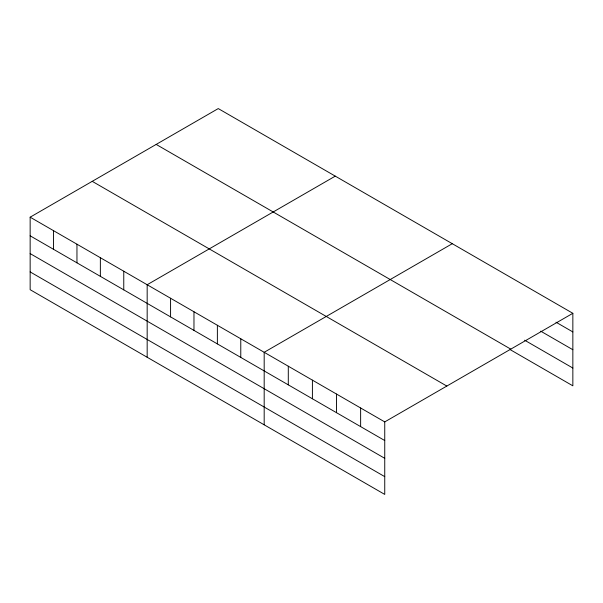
<?xml version="1.0" encoding="UTF-8"?>
<svg xmlns="http://www.w3.org/2000/svg" width="603" height="603" viewBox="0 0 603 603"><rect width="100%" height="100%" fill="white"/><g stroke="black" fill="none" stroke-linecap="round" stroke-linejoin="round"><path stroke-width="0.9" d="M384.744 458.318L384.744 421.904L30.15 217.178L30.15 289.696L384.744 494.422L384.744 458.318L30.15 253.592M510.161 349.627L572.85 385.822L572.85 313.304L218.256 108.578L30.15 217.178M335.268 176.136L147.17 284.737L147.17 357.255M452.288 243.695L264.182 352.295L264.182 424.814M384.744 421.904L572.85 313.304M555.974 322.19L572.85 331.936M540.703 331.16L572.85 349.717M524.625 340.198L572.85 368.041M156.177 144.418L510.779 349.137M92.221 181.337L446.823 386.063M30.15 235.811L384.744 440.537M30.15 271.915L384.744 476.641M360.632 407.982L360.632 426.615M336.519 394.06L336.519 412.693M312.407 380.139L312.407 398.771M288.294 366.217L288.294 384.85M240.778 338.788L240.778 357.421M217.374 325.273L217.374 343.906M193.97 311.759L193.97 330.399M170.574 298.251L170.574 316.884M123.766 271.222L123.766 289.862M100.362 257.715L100.362 276.347M76.958 244.2L76.958 262.833M53.554 230.693L53.554 249.325"/></g></svg>
